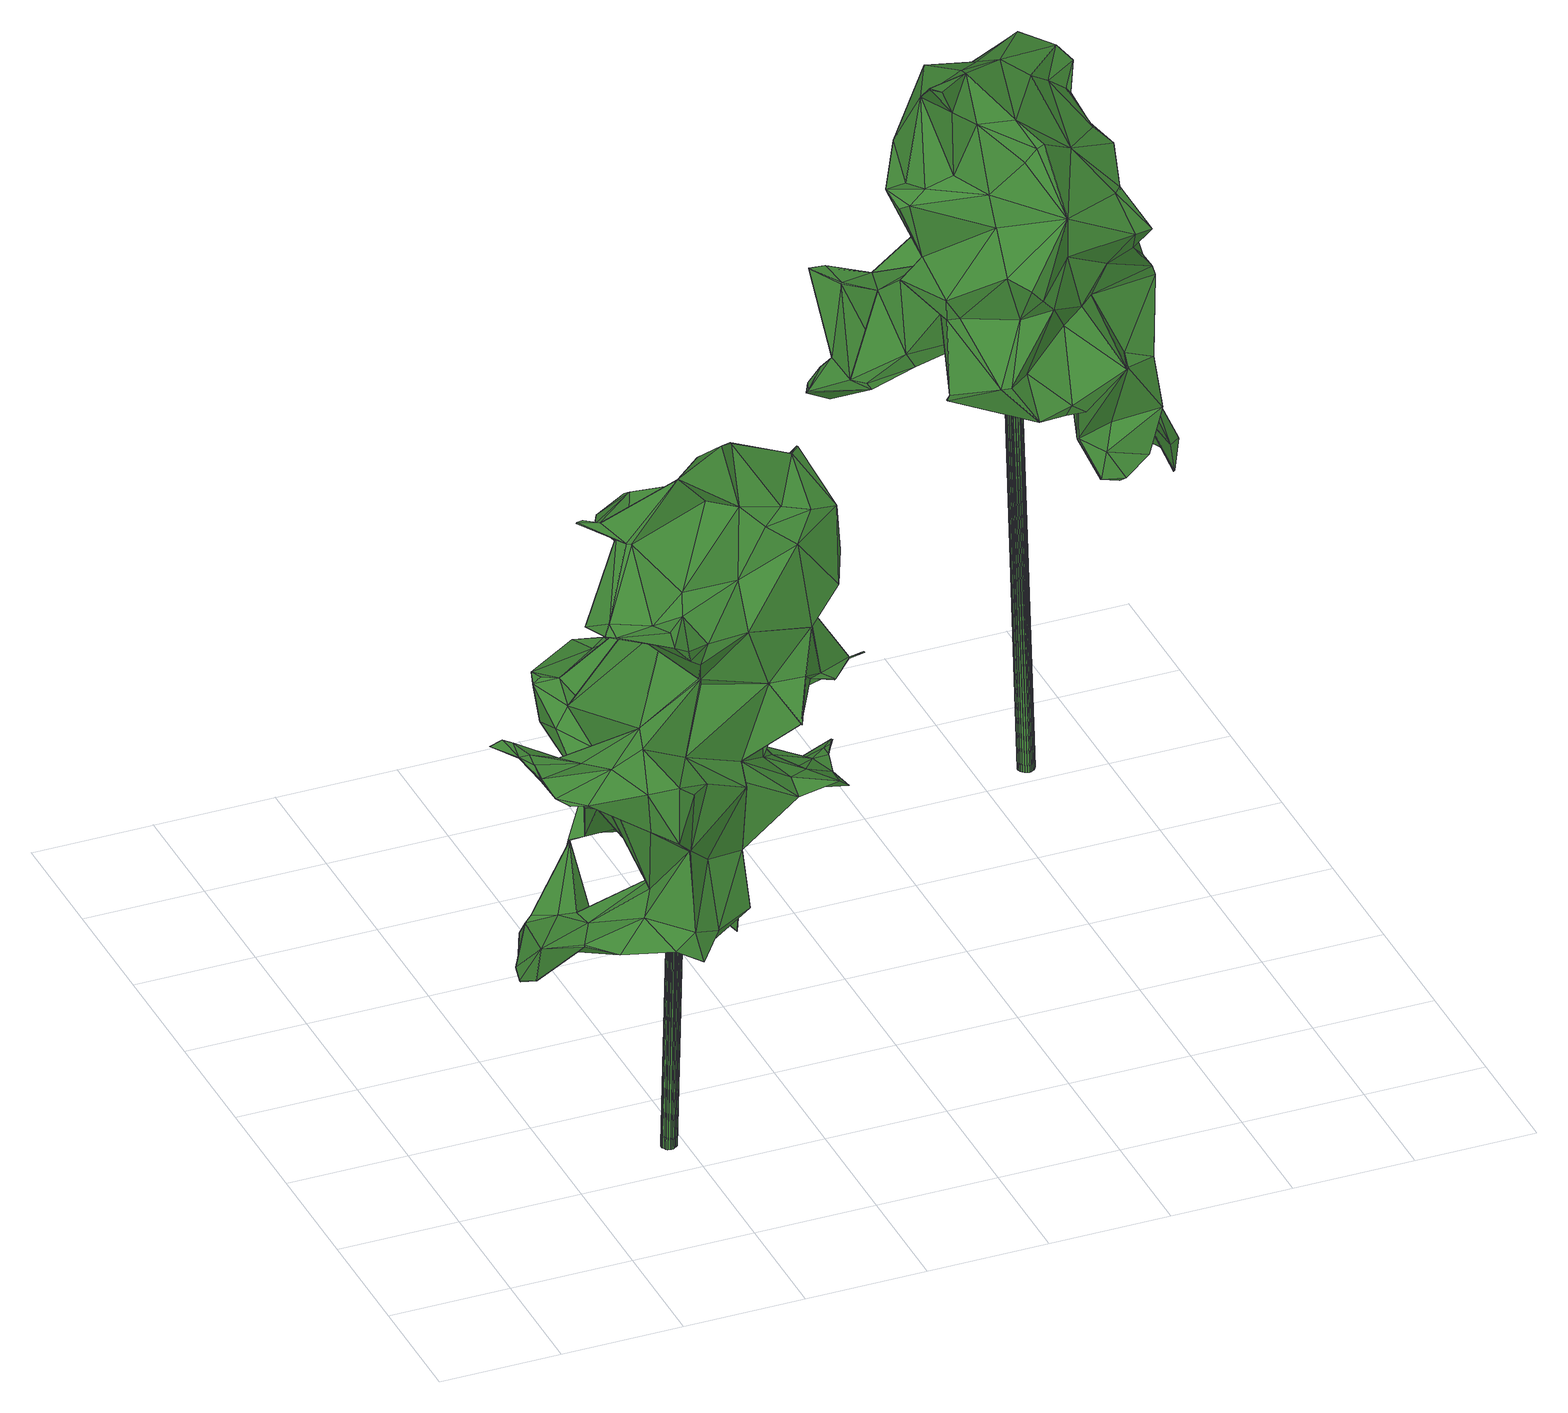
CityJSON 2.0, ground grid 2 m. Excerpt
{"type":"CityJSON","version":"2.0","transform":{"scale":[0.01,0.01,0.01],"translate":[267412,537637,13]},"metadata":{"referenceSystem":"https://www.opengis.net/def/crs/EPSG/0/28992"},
"CityObjects":{
"tree1":{"type":"SolitaryVegetationObject","attributes":{"gtid":301,"crown_width_m":5.02,"crown_median_z":20.81,"crown_r50_m":0.301,"crown_porosity":0.904,"trunk_H_m":7.65,"trunk_DBH_m":0.245,"trunk_radius_m":0.123,"trunk_base_height_m":13.16,"original_gtid":"340"},"geometry":[{"type":"Solid","lod":"3","boundaries":[[[[0,1,2]],[[3,2,1]],[[4,5,6]],[[7,8,9]],[[10,9,8]],[[11,12,13]],[[14,15,16]],[[14,17,15]],[[18,19,20]],[[21,22,23]],[[24,25,26]],[[27,28,29]],[[30,31,32]],[[33,34,35]],[[36,37,38]],[[14,39,17]],[[40,41,3]],[[42,43,44]],[[36,45,46]],[[47,48,40]],[[49,42,50]],[[51,52,53]],[[51,54,52]],[[55,56,57]],[[57,56,58]],[[38,59,36]],[[60,61,62]],[[63,64,34]],[[34,64,35]],[[65,66,67]],[[68,67,66]],[[69,25,70]],[[71,72,73]],[[74,75,76]],[[77,78,79]],[[80,81,71]],[[82,81,80]],[[83,84,85]],[[86,87,67]],[[13,88,11]],[[89,90,91]],[[92,93,50]],[[12,62,61]],[[58,56,94]],[[19,95,96]],[[19,97,95]],[[11,62,12]],[[98,99,100]],[[90,11,34]],[[101,102,103]],[[104,105,33]],[[50,106,55]],[[107,108,95]],[[109,110,41]],[[111,112,113]],[[112,114,115]],[[49,43,42]],[[16,43,49]],[[116,117,118]],[[119,93,16]],[[120,103,121]],[[62,11,90]],[[122,123,124]],[[119,16,49]],[[93,119,50]],[[63,34,11]],[[88,125,5]],[[5,125,126]],[[109,41,40]],[[69,70,127]],[[128,32,10]],[[99,98,129]],[[130,131,132]],[[3,1,133]],[[134,135,28]],[[62,89,84]],[[136,137,138]],[[139,124,123]],[[10,96,108]],[[140,141,51]],[[14,16,93]],[[60,130,142]],[[119,49,50]],[[95,108,96]],[[143,4,144]],[[144,145,143]],[[108,107,9]],[[146,18,114]],[[147,148,149]],[[150,128,151]],[[152,33,105]],[[16,44,43]],[[16,15,44]],[[153,139,123]],[[154,155,156]],[[157,158,115]],[[158,157,30]],[[159,160,161]],[[157,162,31]],[[123,36,46]],[[123,46,153]],[[163,164,165]],[[69,166,26]],[[21,167,22]],[[52,168,53]],[[123,122,36]],[[30,157,31]],[[169,170,171]],[[94,56,172]],[[82,173,174]],[[175,164,163]],[[176,177,21]],[[178,76,75]],[[179,180,181]],[[182,181,180]],[[25,69,26]],[[55,92,50]],[[20,31,162]],[[183,184,101]],[[185,143,145]],[[183,151,7]],[[186,187,188]],[[189,131,60]],[[142,130,61]],[[60,142,61]],[[92,21,190]],[[167,57,58]],[[191,87,192]],[[48,182,109]],[[48,109,40]],[[44,15,167]],[[73,72,193]],[[17,194,15]],[[133,69,195]],[[22,15,194]],[[22,167,15]],[[30,128,150]],[[30,196,128]],[[2,3,41]],[[167,1,197]],[[167,197,44]],[[197,0,198]],[[140,129,98]],[[199,200,105]],[[134,200,199]],[[201,46,45]],[[202,203,204]],[[139,205,206]],[[115,20,157]],[[207,27,29]],[[208,138,209]],[[112,210,122]],[[211,212,37]],[[213,52,54]],[[214,215,216]],[[217,215,214]],[[101,218,107]],[[90,89,62]],[[99,125,219]],[[220,48,47]],[[179,48,220]],[[221,84,89]],[[221,217,84]],[[222,223,100]],[[222,100,224]],[[97,225,95]],[[112,203,210]],[[56,55,201]],[[115,113,112]],[[37,36,122]],[[121,226,220]],[[227,177,23]],[[88,13,228]],[[92,190,93]],[[111,229,203]],[[59,187,229]],[[59,229,230]],[[192,164,189]],[[0,231,106]],[[20,232,18]],[[233,27,207]],[[234,72,71]],[[139,153,205]],[[33,235,34]],[[219,236,224]],[[237,238,114]],[[224,236,222]],[[239,125,99]],[[104,35,143]],[[33,35,104]],[[1,0,197]],[[6,5,240]],[[5,11,88]],[[19,18,97]],[[60,131,130]],[[3,133,40]],[[47,40,133]],[[64,5,35]],[[64,63,5]],[[176,150,177]],[[150,241,177]],[[134,185,135]],[[182,48,181]],[[179,181,48]],[[147,149,225]],[[182,180,242]],[[130,242,180]],[[205,153,110]],[[205,110,206]],[[169,243,244]],[[29,145,207]],[[138,223,245]],[[106,50,198]],[[106,198,0]],[[79,246,120]],[[79,247,246]],[[5,63,11]],[[2,231,0]],[[41,231,2]],[[182,242,206]],[[54,141,213]],[[21,23,176]],[[227,23,22]],[[9,107,184]],[[9,184,183]],[[241,246,247]],[[7,151,248]],[[1,167,166]],[[1,166,69]],[[109,182,110]],[[55,231,201]],[[106,231,55]],[[216,249,214]],[[42,198,50]],[[115,18,232]],[[42,44,198]],[[197,198,44]],[[230,45,59]],[[250,165,68]],[[94,26,166]],[[251,252,230]],[[77,26,172]],[[94,172,26]],[[28,135,29]],[[172,56,78]],[[141,76,178]],[[222,253,245]],[[209,254,208]],[[118,255,116]],[[256,116,255]],[[144,6,207]],[[4,6,144]],[[111,230,229]],[[111,251,230]],[[186,229,187]],[[223,98,100]],[[246,257,103]],[[57,21,92]],[[47,195,24]],[[133,195,47]],[[101,103,183]],[[257,183,103]],[[120,77,79]],[[246,103,120]],[[70,195,127]],[[242,139,206]],[[80,173,82]],[[185,145,29]],[[236,228,13]],[[124,112,122]],[[236,219,228]],[[108,9,10]],[[151,128,248]],[[226,174,258]],[[259,258,174]],[[260,261,171]],[[239,126,125]],[[114,18,115]],[[204,203,186]],[[262,138,208]],[[37,59,38]],[[97,146,147]],[[204,186,155]],[[24,195,70]],[[221,235,152]],[[263,264,28]],[[189,164,175]],[[183,7,9]],[[185,29,135]],[[5,4,35]],[[206,110,182]],[[171,180,260]],[[210,202,265]],[[210,203,202]],[[91,34,235]],[[265,202,154]],[[266,163,263]],[[227,267,190]],[[165,86,268]],[[164,86,165]],[[94,166,167]],[[269,270,169]],[[219,125,88]],[[120,121,77]],[[230,201,45]],[[256,255,264]],[[122,271,37]],[[221,152,216]],[[1,69,133]],[[141,260,76]],[[237,99,129]],[[179,272,180]],[[263,28,27]],[[138,262,273]],[[138,273,136]],[[132,242,130]],[[36,59,45]],[[87,86,164]],[[192,87,164]],[[202,204,154]],[[154,204,155]],[[156,188,274]],[[275,270,269]],[[20,162,157]],[[237,239,99]],[[53,129,140]],[[53,148,129]],[[242,131,124]],[[219,224,99]],[[233,239,237]],[[112,124,131]],[[251,158,30]],[[156,155,188]],[[186,188,155]],[[245,223,222]],[[224,100,99]],[[87,65,67]],[[268,68,165]],[[228,219,88]],[[245,262,254]],[[245,254,138]],[[231,276,201]],[[121,103,102]],[[121,102,174]],[[140,51,53]],[[175,112,131]],[[175,131,189]],[[132,131,242]],[[137,223,138]],[[61,253,12]],[[147,129,148]],[[242,124,139]],[[30,32,196]],[[104,143,105]],[[199,105,143]],[[207,145,144]],[[95,225,277]],[[56,201,230]],[[74,278,75]],[[112,175,114]],[[266,175,163]],[[114,175,266]],[[248,8,7]],[[140,223,137]],[[136,243,169]],[[107,95,277]],[[176,23,241]],[[23,177,241]],[[215,217,221]],[[71,193,80]],[[31,279,10]],[[129,238,237]],[[141,102,101]],[[154,211,265]],[[280,160,159]],[[174,173,259]],[[60,83,189]],[[192,189,83]],[[196,32,128]],[[75,281,234]],[[192,83,191]],[[51,141,54]],[[171,261,169]],[[207,240,233]],[[264,250,256]],[[160,281,75]],[[180,272,260]],[[210,271,122]],[[247,176,241]],[[68,268,67]],[[86,67,268]],[[147,238,129]],[[277,52,213]],[[263,27,233]],[[263,233,266]],[[233,237,114]],[[266,233,114]],[[12,253,13]],[[236,13,253]],[[187,59,212]],[[10,32,31]],[[167,58,94]],[[239,240,126]],[[233,240,239]],[[217,85,84]],[[169,270,170]],[[180,170,270]],[[244,243,245]],[[171,170,180]],[[180,270,130]],[[130,270,275]],[[116,256,249]],[[116,249,117]],[[79,176,247]],[[35,4,143]],[[89,91,221]],[[262,208,254]],[[134,199,185]],[[143,185,199]],[[138,254,209]],[[21,177,227]],[[21,227,190]],[[6,240,207]],[[55,57,92]],[[91,90,34]],[[172,78,77]],[[111,203,112]],[[39,267,227]],[[57,167,21]],[[114,238,146]],[[147,146,238]],[[82,102,178]],[[107,218,184]],[[101,184,218]],[[24,26,220]],[[220,47,24]],[[220,26,77]],[[222,236,253]],[[240,5,126]],[[127,195,69]],[[252,282,176]],[[176,282,150]],[[30,150,282]],[[30,282,251]],[[252,251,282]],[[188,187,274]],[[156,274,154]],[[101,213,141]],[[211,274,212]],[[154,274,211]],[[212,274,187]],[[137,261,141]],[[20,115,232]],[[183,283,151]],[[257,283,183]],[[151,283,150]],[[259,280,284]],[[160,75,278]],[[262,245,273]],[[160,278,161]],[[179,284,161]],[[159,161,284]],[[212,59,37]],[[146,97,18]],[[186,203,229]],[[71,73,193]],[[24,70,25]],[[284,179,258]],[[284,258,259]],[[280,173,80]],[[161,272,179]],[[91,235,221]],[[215,221,216]],[[82,174,102]],[[77,121,220]],[[278,260,272]],[[128,8,248]],[[211,37,271]],[[277,168,52]],[[278,272,161]],[[250,249,256]],[[68,249,250]],[[107,277,101]],[[213,101,277]],[[137,169,261]],[[111,113,251]],[[17,227,194]],[[22,194,227]],[[165,250,163]],[[121,174,226]],[[158,113,115]],[[227,17,39]],[[39,14,267]],[[130,275,269]],[[178,102,141]],[[178,81,82]],[[93,267,14]],[[190,267,93]],[[191,85,87]],[[65,87,85]],[[83,85,191]],[[163,250,263]],[[264,263,250]],[[220,258,179]],[[226,258,220]],[[53,225,149]],[[251,113,158]],[[201,276,46]],[[46,276,153]],[[75,81,178]],[[234,81,75]],[[234,71,81]],[[72,234,281]],[[193,72,281]],[[41,276,231]],[[280,80,193]],[[61,130,269]],[[137,141,140]],[[10,8,128]],[[152,235,33]],[[214,249,68]],[[159,284,280]],[[62,84,60]],[[276,41,110]],[[276,110,153]],[[176,78,252]],[[79,78,176]],[[259,173,280]],[[193,281,280]],[[160,280,281]],[[84,83,60]],[[20,279,31]],[[19,279,20]],[[28,264,255]],[[134,28,255]],[[246,283,257]],[[252,78,230]],[[56,230,78]],[[241,283,246]],[[150,283,241]],[[134,285,200]],[[211,271,265]],[[223,140,98]],[[141,261,260]],[[53,149,148]],[[97,147,225]],[[168,225,53]],[[168,277,225]],[[265,271,210]],[[61,244,253]],[[245,253,244]],[[117,255,118]],[[134,255,117]],[[136,169,137]],[[66,217,214]],[[214,68,66]],[[244,61,269]],[[169,244,269]],[[273,243,136]],[[273,245,243]],[[96,279,19]],[[96,10,279]],[[117,286,285]],[[117,285,134]],[[285,286,200]],[[105,200,286]],[[152,286,216]],[[105,286,152]],[[216,286,249]],[[117,249,286]],[[76,260,278]],[[66,85,217]],[[66,65,85]],[[76,278,74]],[[287,288,289]],[[287,289,290]],[[290,289,291]],[[290,291,292]],[[289,288,293]],[[289,293,291]],[[291,293,294]],[[291,294,292]],[[293,288,295]],[[293,295,294]],[[294,295,296]],[[294,296,292]],[[295,288,297]],[[295,297,296]],[[296,297,298]],[[296,298,292]],[[297,288,299]],[[297,299,298]],[[298,299,300]],[[298,300,292]],[[299,288,301]],[[299,301,300]],[[300,301,302]],[[300,302,292]],[[301,288,303]],[[301,303,302]],[[302,303,304]],[[302,304,292]],[[303,288,305]],[[303,305,304]],[[304,305,306]],[[304,306,292]],[[305,288,307]],[[305,307,306]],[[306,307,308]],[[306,308,292]],[[307,288,309]],[[307,309,308]],[[308,309,310]],[[308,310,292]],[[309,288,311]],[[309,311,310]],[[310,311,312]],[[310,312,292]],[[311,288,313]],[[311,313,312]],[[312,313,314]],[[312,314,292]],[[313,288,315]],[[313,315,314]],[[314,315,316]],[[314,316,292]],[[315,288,317]],[[315,317,316]],[[316,317,318]],[[316,318,292]],[[317,288,319]],[[317,319,318]],[[318,319,320]],[[318,320,292]],[[319,288,321]],[[319,321,320]],[[320,321,322]],[[320,322,292]],[[321,288,323]],[[321,323,322]],[[322,323,324]],[[322,324,292]],[[323,288,325]],[[323,325,324]],[[324,325,326]],[[324,326,292]],[[325,288,327]],[[325,327,326]],[[326,327,328]],[[326,328,292]],[[327,288,329]],[[327,329,328]],[[328,329,330]],[[328,330,292]],[[329,288,331]],[[329,331,330]],[[330,331,332]],[[330,332,292]],[[331,288,333]],[[331,333,332]],[[332,333,334]],[[332,334,292]],[[333,288,335]],[[333,335,334]],[[334,335,336]],[[334,336,292]],[[335,288,287]],[[335,287,336]],[[336,287,290]],[[336,290,292]]]]}]},
"tree2":{"type":"SolitaryVegetationObject","attributes":{"gtid":305,"crown_width_m":5.24,"crown_median_z":21.46,"crown_r50_m":0.31,"crown_porosity":0.905,"trunk_H_m":8.21,"trunk_DBH_m":0.27,"trunk_radius_m":0.135,"trunk_base_height_m":13.25,"original_gtid":"344"},"geometry":[{"type":"Solid","lod":"3","boundaries":[[[[337,338,339]],[[340,341,342]],[[343,344,345]],[[346,347,348]],[[349,350,351]],[[352,353,354]],[[343,355,340]],[[356,354,357]],[[358,359,360]],[[361,351,350]],[[362,363,364]],[[365,366,360]],[[367,368,369]],[[361,370,351]],[[371,372,373]],[[374,375,376]],[[360,377,358]],[[378,379,380]],[[359,381,382]],[[383,346,384]],[[368,385,369]],[[372,386,339]],[[387,388,389]],[[387,389,390]],[[391,392,393]],[[390,344,394]],[[395,396,347]],[[393,397,398]],[[392,397,393]],[[355,399,340]],[[400,348,347]],[[401,402,403]],[[351,404,349]],[[405,406,407]],[[408,409,410]],[[391,411,412]],[[345,413,343]],[[414,415,416]],[[371,373,417]],[[418,419,420]],[[421,420,422]],[[423,421,422]],[[424,425,426]],[[427,426,425]],[[428,429,430]],[[428,340,429]],[[431,422,419]],[[421,415,432]],[[405,407,433]],[[433,407,434]],[[435,367,369]],[[432,436,421]],[[437,436,432]],[[388,438,439]],[[440,368,441]],[[440,441,435]],[[442,443,373]],[[342,443,442]],[[444,445,392]],[[445,446,400]],[[447,440,448]],[[383,357,449]],[[384,357,383]],[[351,450,362]],[[451,452,453]],[[454,455,364]],[[372,339,338]],[[369,440,435]],[[394,344,343]],[[456,457,431]],[[458,459,460]],[[368,461,385]],[[440,461,368]],[[394,462,463]],[[438,464,439]],[[412,439,464]],[[465,466,467]],[[360,359,382]],[[360,382,365]],[[448,407,447]],[[468,469,470]],[[471,469,468]],[[387,472,473]],[[387,473,474]],[[450,363,362]],[[475,381,476]],[[367,435,441]],[[477,434,407]],[[477,407,448]],[[478,479,480]],[[481,482,483]],[[347,396,400]],[[475,476,404]],[[484,485,486]],[[384,487,488]],[[371,417,489]],[[440,447,490]],[[420,419,422]],[[491,442,492]],[[429,489,417]],[[429,417,430]],[[493,402,401]],[[379,494,380]],[[495,496,497]],[[427,497,496]],[[421,418,420]],[[494,421,423]],[[356,497,352]],[[494,379,416]],[[399,355,413]],[[343,413,355]],[[498,499,500]],[[498,468,499]],[[409,415,410]],[[501,410,415]],[[496,376,375]],[[502,410,501]],[[413,486,399]],[[388,503,438]],[[504,466,505]],[[367,441,368]],[[506,366,507]],[[508,472,509]],[[396,445,400]],[[506,507,374]],[[353,510,354]],[[511,363,439]],[[512,411,393]],[[366,506,377]],[[366,377,360]],[[512,412,411]],[[450,513,363]],[[352,514,353]],[[515,514,352]],[[450,351,513]],[[383,449,397]],[[516,517,424]],[[381,518,519]],[[448,519,518]],[[447,520,504]],[[521,460,459]],[[521,459,500]],[[342,522,462]],[[523,372,371]],[[474,391,464]],[[392,391,474]],[[403,524,401]],[[515,352,425]],[[525,526,365]],[[469,453,482]],[[346,395,347]],[[401,524,351]],[[426,527,516]],[[528,516,527]],[[415,529,416]],[[421,529,415]],[[382,381,475]],[[345,344,390]],[[530,479,531]],[[500,470,482]],[[532,480,495]],[[524,403,517]],[[464,391,412]],[[533,534,493]],[[439,412,511]],[[404,528,535]],[[379,378,536]],[[348,446,378]],[[391,393,411]],[[537,415,538]],[[349,476,350]],[[539,480,479]],[[397,449,540]],[[397,540,398]],[[530,531,433]],[[471,453,469]],[[444,541,542]],[[521,405,433]],[[521,500,482]],[[521,482,405]],[[407,520,447]],[[482,470,469]],[[468,470,499]],[[500,499,470]],[[389,451,390]],[[390,451,453]],[[370,385,461]],[[414,543,415]],[[544,543,414]],[[371,545,523]],[[432,415,537]],[[383,395,346]],[[430,417,428]],[[373,428,417]],[[474,546,387]],[[424,534,510]],[[390,453,345]],[[369,519,440]],[[340,399,485]],[[340,485,429]],[[394,343,462]],[[343,342,462]],[[343,340,342]],[[478,480,532]],[[393,398,512]],[[425,497,427]],[[504,505,547]],[[515,425,424]],[[381,519,369]],[[548,549,550]],[[551,467,552]],[[459,553,484]],[[458,489,459]],[[357,554,356]],[[555,356,554]],[[553,459,489]],[[491,509,556]],[[442,556,509]],[[490,504,547]],[[394,463,472]],[[449,354,510]],[[357,354,449]],[[358,518,359]],[[557,525,535]],[[512,454,412]],[[406,405,481]],[[406,481,551]],[[551,483,467]],[[476,369,385]],[[508,473,472]],[[558,473,508]],[[557,526,525]],[[517,402,424]],[[387,394,472]],[[394,387,390]],[[511,364,363]],[[409,538,415]],[[389,559,451]],[[451,559,560]],[[379,414,416]],[[536,414,379]],[[561,455,398]],[[364,455,561]],[[454,512,455]],[[480,496,495]],[[364,511,454]],[[513,562,560]],[[426,516,424]],[[503,387,546]],[[351,370,562]],[[513,351,562]],[[505,562,370]],[[405,563,481]],[[405,482,563]],[[375,564,427]],[[565,397,566]],[[565,566,395]],[[445,444,567]],[[433,434,568]],[[482,481,563]],[[353,514,510]],[[424,510,514]],[[424,514,515]],[[548,409,408]],[[532,409,548]],[[495,538,409]],[[532,495,409]],[[465,467,451]],[[503,388,387]],[[451,560,465]],[[558,444,473]],[[484,486,498]],[[452,467,483]],[[498,486,413]],[[502,339,408]],[[381,369,476]],[[561,398,533]],[[561,533,493]],[[554,437,555]],[[488,437,554]],[[378,380,456]],[[404,351,524]],[[352,354,356]],[[454,511,412]],[[502,408,410]],[[528,527,557]],[[535,528,557]],[[448,440,519]],[[488,436,437]],[[554,357,488]],[[348,456,346]],[[378,456,348]],[[406,552,520]],[[359,518,381]],[[569,477,506]],[[477,377,506]],[[496,375,427]],[[558,570,541]],[[491,558,508]],[[468,498,471]],[[361,385,370]],[[539,479,530]],[[345,498,413]],[[471,498,345]],[[431,419,456]],[[502,337,339]],[[537,437,432]],[[337,502,501]],[[558,541,444]],[[571,507,366]],[[477,358,377]],[[571,366,572]],[[520,407,406]],[[500,459,484]],[[392,474,473]],[[392,473,444]],[[503,546,438]],[[569,434,477]],[[346,456,384]],[[419,418,456]],[[456,380,457]],[[436,488,487]],[[504,467,466]],[[552,467,504]],[[485,399,486]],[[361,350,385]],[[382,573,365]],[[475,573,382]],[[373,443,341]],[[342,341,443]],[[476,385,350]],[[445,566,392]],[[376,539,574]],[[374,376,574]],[[480,539,376]],[[356,555,575]],[[480,376,496]],[[478,550,479]],[[478,548,550]],[[542,567,444]],[[500,484,498]],[[372,492,373]],[[373,492,442]],[[491,492,576]],[[493,577,561]],[[561,577,364]],[[501,544,578]],[[478,532,548]],[[536,544,414]],[[392,566,397]],[[491,508,509]],[[513,579,363]],[[363,579,439]],[[579,513,560]],[[574,539,433]],[[530,433,539]],[[374,569,506]],[[574,569,374]],[[416,529,494]],[[537,555,437]],[[535,525,573]],[[371,489,545]],[[458,545,489]],[[349,404,476]],[[423,380,494]],[[351,362,577]],[[351,577,401]],[[400,446,348]],[[517,403,402]],[[401,577,493]],[[516,528,517]],[[404,517,528]],[[524,517,404]],[[572,526,557]],[[365,526,572]],[[533,540,510]],[[536,378,446]],[[520,552,504]],[[445,567,446]],[[536,446,567]],[[507,426,564]],[[398,455,512]],[[356,575,497]],[[456,487,384]],[[438,546,464]],[[474,464,546]],[[364,577,362]],[[338,337,576]],[[504,490,447]],[[542,544,536]],[[578,544,542]],[[384,488,357]],[[421,494,529]],[[510,540,449]],[[572,366,365]],[[389,388,559]],[[404,573,475]],[[535,573,404]],[[337,491,576]],[[408,523,545]],[[408,545,548]],[[338,576,372]],[[548,545,549]],[[372,576,492]],[[550,549,545]],[[579,560,559]],[[383,397,565]],[[383,565,395]],[[533,510,534]],[[402,534,424]],[[493,534,402]],[[483,453,452]],[[501,578,570]],[[501,570,337]],[[558,337,570]],[[491,337,558]],[[555,537,575]],[[570,578,541]],[[542,541,578]],[[562,505,465]],[[562,465,560]],[[466,465,505]],[[358,580,518]],[[448,518,580]],[[358,477,580]],[[448,580,477]],[[365,573,525]],[[442,491,556]],[[507,564,374]],[[375,374,564]],[[427,564,426]],[[453,471,581]],[[345,581,471]],[[453,581,345]],[[552,406,551]],[[423,457,380]],[[481,483,551]],[[428,341,340]],[[373,341,428]],[[398,540,533]],[[439,559,388]],[[579,559,439]],[[521,531,460]],[[433,531,521]],[[421,436,418]],[[433,568,574]],[[483,482,453]],[[569,568,434]],[[569,574,568]],[[501,543,544]],[[415,543,501]],[[452,451,467]],[[463,462,522]],[[442,522,342]],[[463,522,442]],[[422,457,423]],[[396,566,445]],[[395,566,396]],[[542,536,567]],[[460,545,458]],[[460,531,550]],[[550,545,460]],[[550,531,479]],[[426,507,571]],[[538,575,537]],[[538,495,575]],[[497,575,495]],[[527,571,557]],[[426,571,527]],[[571,572,557]],[[418,436,487]],[[456,418,487]],[[429,485,582]],[[429,582,489]],[[425,583,497]],[[425,352,583]],[[497,583,352]],[[339,386,408]],[[408,386,523]],[[372,523,386]],[[370,461,547]],[[370,547,505]],[[440,547,461]],[[490,547,440]],[[509,463,442]],[[509,472,463]],[[422,431,457]],[[553,489,582]],[[484,582,485]],[[553,582,484]],[[584,585,586]],[[584,586,587]],[[587,586,588]],[[587,588,589]],[[586,585,590]],[[586,590,588]],[[588,590,591]],[[588,591,589]],[[590,585,592]],[[590,592,591]],[[591,592,593]],[[591,593,589]],[[592,585,594]],[[592,594,593]],[[593,594,595]],[[593,595,589]],[[594,585,596]],[[594,596,595]],[[595,596,597]],[[595,597,589]],[[596,585,598]],[[596,598,597]],[[597,598,599]],[[597,599,589]],[[598,585,600]],[[598,600,599]],[[599,600,601]],[[599,601,589]],[[600,585,602]],[[600,602,601]],[[601,602,603]],[[601,603,589]],[[602,585,604]],[[602,604,603]],[[603,604,605]],[[603,605,589]],[[604,585,606]],[[604,606,605]],[[605,606,607]],[[605,607,589]],[[606,585,608]],[[606,608,607]],[[607,608,609]],[[607,609,589]],[[608,585,610]],[[608,610,609]],[[609,610,611]],[[609,611,589]],[[610,585,612]],[[610,612,611]],[[611,612,613]],[[611,613,589]],[[612,585,614]],[[612,614,613]],[[613,614,615]],[[613,615,589]],[[614,585,616]],[[614,616,615]],[[615,616,617]],[[615,617,589]],[[616,585,618]],[[616,618,617]],[[617,618,619]],[[617,619,589]],[[618,585,620]],[[618,620,619]],[[619,620,621]],[[619,621,589]],[[620,585,622]],[[620,622,621]],[[621,622,623]],[[621,623,589]],[[622,585,624]],[[622,624,623]],[[623,624,625]],[[623,625,589]],[[624,585,626]],[[624,626,625]],[[625,626,627]],[[625,627,589]],[[626,585,628]],[[626,628,627]],[[627,628,629]],[[627,629,589]],[[628,585,630]],[[628,630,629]],[[629,630,631]],[[629,631,589]],[[630,585,632]],[[630,632,631]],[[631,632,633]],[[631,633,589]],[[632,585,584]],[[632,584,633]],[[633,584,587]],[[633,587,589]]]]}]}
},
"vertices":[
[232,123,485],[314,196,446],[307,84,495],[351,78,470],[505,454,1081],[595,354,1124],[484,416,1059],[335,587,621],[309,568,639],[345,549,635],[336,561,767],[639,248,1119],[631,220,995],[664,293,1006],[163,354,404],[151,299,394],[129,279,399],[170,361,396],[378,412,886],[373,502,789],[263,437,789],[257,381,531],[199,317,428],[257,383,530],[460,201,467],[453,231,426],[399,212,491],[393,328,1093],[304,390,1101],[361,389,1117],[235,446,713],[231,471,788],[350,521,768],[492,314,1230],[601,332,1172],[582,347,1145],[178,119,769],[132,138,782],[152,127,770],[168,362,399],[389,113,496],[341,88,519],[126,200,419],[112,226,405],[128,201,418],[258,190,688],[278,113,700],[459,157,493],[458,186,580],[110,226,407],[124,175,492],[520,402,769],[509,406,771],[490,388,788],[519,403,767],[215,209,496],[319,191,567],[212,246,493],[252,224,478],[181,173,769],[465,177,976],[579,202,942],[556,201,1097],[620,354,1167],[618,354,1168],[327,155,1022],[314,192,1016],[257,197,1006],[255,222,1017],[452,231,424],[465,221,415],[679,365,619],[670,345,624],[680,362,619],[582,270,649],[624,306,632],[550,287,669],[388,310,568],[270,304,631],[339,367,544],[562,342,533],[566,331,602],[535,341,613],[389,154,988],[466,221,1044],[359,182,1028],[257,197,1004],[317,112,1023],[654,312,1006],[510,217,1131],[590,230,1135],[548,248,1140],[186,258,488],[139,274,476],[318,197,485],[414,507,781],[374,528,781],[379,414,888],[518,282,830],[560,345,943],[562,344,942],[407,382,655],[453,325,636],[412,389,530],[495,303,1165],[442,323,1210],[188,159,493],[435,500,747],[360,549,766],[388,154,600],[344,114,650],[303,254,728],[294,198,833],[278,340,718],[392,331,916],[260,397,763],[242,318,1146],[278,311,1140],[253,321,1145],[112,246,419],[403,371,528],[452,323,635],[226,143,809],[268,101,777],[283,157,822],[608,301,995],[599,281,1054],[464,220,412],[323,505,634],[429,322,918],[503,188,868],[396,200,895],[400,209,879],[375,115,475],[354,378,1137],[351,392,1127],[628,229,819],[620,260,804],[662,288,808],[318,95,780],[510,312,804],[508,323,722],[578,203,941],[470,396,1102],[503,456,1082],[477,432,1086],[387,383,912],[404,371,912],[368,306,782],[399,406,778],[332,464,619],[323,503,614],[468,289,1244],[310,76,693],[105,215,818],[100,271,817],[82,276,807],[222,442,786],[236,385,736],[646,216,632],[646,280,619],[628,210,648],[237,448,791],[303,235,1007],[294,200,996],[237,272,986],[314,197,448],[245,250,451],[454,426,777],[582,215,841],[512,225,849],[521,259,838],[375,228,579],[561,340,534],[535,338,612],[394,202,895],[281,379,534],[256,384,531],[534,313,677],[556,198,644],[462,199,731],[452,184,708],[449,147,718],[386,492,598],[372,491,636],[362,390,1120],[140,242,794],[139,241,792],[84,277,806],[371,140,963],[152,282,482],[343,120,1005],[348,124,984],[655,321,620],[179,326,408],[458,199,466],[304,427,725],[190,188,462],[188,158,490],[424,333,1161],[422,310,1177],[299,167,561],[122,216,817],[174,226,793],[112,256,818],[345,103,757],[374,122,758],[482,415,1058],[701,295,811],[699,296,811],[195,185,802],[117,161,806],[123,175,795],[474,416,766],[313,271,1116],[432,268,1167],[384,260,1222],[374,220,1045],[386,389,729],[580,368,965],[460,206,563],[478,245,1158],[579,278,956],[593,270,829],[591,377,935],[427,418,789],[537,276,668],[197,324,427],[655,319,997],[173,225,790],[259,243,677],[274,129,538],[297,391,745],[432,285,1029],[653,331,629],[493,312,1229],[655,323,984],[437,288,955],[403,370,913],[558,250,969],[536,326,1097],[295,387,532],[361,174,778],[629,228,821],[604,227,838],[665,261,832],[373,444,481],[318,379,538],[307,568,638],[305,275,1117],[299,299,1118],[243,326,687],[253,314,631],[590,240,954],[699,285,819],[280,339,1121],[241,318,1144],[375,446,482],[562,262,654],[575,319,603],[520,252,693],[581,264,827],[700,283,818],[356,268,1053],[285,343,1112],[120,193,814],[412,279,935],[170,353,411],[243,208,1005],[561,183,869],[534,135,818],[119,162,807],[555,226,664],[665,260,830],[105,215,816],[534,132,819],[342,115,649],[441,470,765],[592,254,652],[349,512,776],[645,280,616],[656,320,623],[347,400,639],[342,432,535],[593,222,638],[328,321,1122],[384,262,1221],[387,275,16],[375,275,16],[387,278,16],[410,286,781],[410,290,781],[398,286,781],[386,281,16],[408,292,781],[384,284,16],[406,295,781],[381,286,16],[404,297,781],[378,287,16],[401,298,781],[375,287,16],[398,298,781],[372,287,16],[395,298,781],[369,286,16],[391,297,781],[366,284,16],[389,295,781],[364,281,16],[387,292,781],[363,278,16],[386,289,781],[363,275,16],[385,286,782],[363,272,16],[386,283,782],[365,269,16],[387,280,782],[366,266,16],[389,277,782],[369,264,16],[392,275,782],[372,263,16],[395,274,781],[375,263,16],[398,274,781],[378,263,16],[401,274,781],[381,265,16],[404,276,781],[384,267,16],[407,278,781],[386,269,16],[409,280,781],[387,272,16],[410,283,781],
[1270,1162,784],[1243,1198,765],[1296,1239,753],[985,1100,717],[1057,1151,733],[1060,1125,758],[1015,1009,781],[1008,1011,792],[986,1023,797],[1421,891,633],[1375,872,613],[1379,906,588],[1259,916,1217],[1246,913,1214],[1271,852,1118],[1430,1062,812],[1396,953,801],[1435,946,798],[930,1062,764],[1432,1062,811],[1450,972,764],[1314,1197,1225],[1331,1192,1238],[1350,1176,1220],[1227,913,1193],[1210,802,1014],[1192,849,957],[1232,811,988],[1395,1128,1209],[1367,1125,1177],[1107,953,1326],[1127,960,1281],[1170,1010,1311],[1174,928,1140],[1183,1236,670],[1215,1220,706],[1078,1176,700],[1351,1180,1030],[1388,1144,996],[1301,1147,905],[1278,1156,1125],[1423,1028,628],[1399,1109,578],[1448,1083,561],[1255,1079,1274],[1371,1137,1237],[1450,908,701],[1472,987,684],[1167,960,1250],[1259,1272,757],[1176,921,896],[1080,858,844],[1099,940,937],[1062,985,847],[1252,814,791],[1299,881,797],[1285,813,790],[1078,988,818],[1350,888,657],[1336,875,619],[1384,886,802],[1352,812,850],[947,1098,757],[1335,876,618],[1380,847,1066],[1387,873,1025],[1413,861,1059],[1319,955,1172],[1170,1141,974],[1184,1087,1055],[1157,1190,1097],[1317,1312,730],[1368,1253,738],[1366,1252,737],[1252,812,792],[1204,801,798],[932,1059,768],[1386,1158,601],[1469,1181,698],[1387,1159,599],[1077,1179,701],[1516,1034,541],[1505,991,524],[1545,1072,524],[1521,1122,589],[1544,1072,522],[1518,1078,531],[1437,954,952],[1415,1056,937],[1407,1061,1012],[1422,1121,976],[1018,1160,696],[1008,1198,692],[1009,1197,691],[1503,991,522],[1491,1143,696],[1193,1193,959],[1189,1211,1095],[1093,967,1329],[1496,1109,612],[1485,1116,731],[1078,862,832],[1144,809,867],[1110,1043,1264],[1093,965,1327],[1108,1155,772],[1083,1155,756],[1318,951,732],[1309,906,680],[1360,928,656],[1092,1109,1151],[1165,1162,1237],[1434,905,798],[1190,798,1038],[1058,1000,973],[1070,1004,978],[1037,1037,937],[1197,835,867],[1275,878,909],[1463,1011,620],[1505,1035,537],[1128,1243,795],[1106,1207,826],[1146,1238,824],[1136,977,1155],[1057,1014,795],[1126,1032,828],[1204,803,797],[1088,986,1015],[1049,982,1114],[1089,988,1014],[979,1170,912],[1008,1110,915],[1005,1167,913],[1007,1109,913],[1152,1028,835],[1249,983,862],[1247,879,846],[1299,1064,1243],[1228,954,1246],[1218,1206,1142],[1296,1242,844],[1256,1255,904],[1363,1233,874],[1121,1006,971],[1059,1114,918],[1098,1006,987],[1063,1127,771],[1018,1152,720],[970,1104,776],[1464,1013,622],[1466,1005,712],[1102,1223,770],[1076,1022,1130],[1234,1138,797],[1218,1200,745],[1351,889,996],[1438,1109,562],[1401,1194,834],[1378,1192,880],[1394,1164,857],[985,1094,795],[980,1172,911],[1018,1165,904],[1429,1162,752],[1325,1245,754],[1077,862,834],[1041,1017,1130],[1063,974,1120],[1309,1174,1062],[1364,1147,1028],[1254,1068,907],[1146,1054,840],[1447,929,928],[1160,807,867],[1260,808,810],[1164,834,1047],[1333,988,856],[1412,1056,936],[1393,1022,1029],[1394,942,1092],[1238,1128,1245],[1183,1059,1284],[1093,1110,1134],[1112,1188,853],[1065,1125,770],[1198,1282,661],[1380,924,1094],[1372,1099,1181],[1378,1097,1173],[1397,1023,1117],[1410,1005,1129],[1495,1111,611],[1243,1255,914],[1187,1222,828],[1377,1290,828],[1331,903,936],[1439,923,949],[1387,1030,1149],[1342,1062,648],[1483,1129,756],[1431,1163,754],[1252,1236,926],[1383,898,822],[1367,1060,789],[1383,1054,769],[1447,1093,631],[1381,1071,652],[1203,1266,722],[1151,861,863],[1092,984,1138],[1315,1318,738],[1259,1273,759],[1253,1251,798],[1118,1003,1017],[1094,1056,1112],[1081,1157,758],[1451,1078,748],[1484,1123,757],[1135,1097,853],[1388,1046,1147],[1303,1031,845],[1088,890,959],[1087,889,994],[1301,870,942],[1179,913,1088],[1149,1030,898],[1389,1143,998],[1373,926,683],[1311,905,681],[1368,956,693],[1232,1157,971],[1307,1173,1060],[1370,1112,834],[1332,1103,1044],[1377,1098,1170],[1337,1087,1211],[1240,1189,951],[1437,1117,788],[1221,1199,744],[1275,862,1042],[1418,1118,775],[1111,891,955],[1231,1156,1222],[1046,1051,807],[1056,1153,735],[1366,1126,857],[1289,1025,25],[1275,1025,25],[1288,1028,25],[1273,1049,847],[1273,1053,846],[1259,1050,846],[1287,1031,25],[1271,1056,846],[1285,1034,25],[1269,1059,846],[1282,1036,25],[1267,1061,846],[1279,1038,25],[1263,1062,846],[1275,1039,25],[1260,1063,846],[1272,1038,24],[1256,1063,846],[1269,1037,24],[1253,1061,846],[1266,1035,24],[1250,1059,846],[1264,1032,24],[1248,1057,846],[1262,1029,25],[1247,1054,846],[1261,1025,25],[1246,1050,846],[1262,1022,25],[1246,1046,846],[1263,1019,25],[1248,1043,846],[1265,1016,25],[1250,1040,846],[1268,1014,25],[1252,1038,846],[1271,1012,25],[1256,1037,847],[1275,1011,25],[1259,1036,847],[1278,1012,25],[1263,1036,847],[1281,1013,25],[1266,1038,847],[1284,1015,25],[1269,1040,847],[1286,1018,25],[1271,1043,847],[1288,1021,25],[1272,1046,847]
]}
